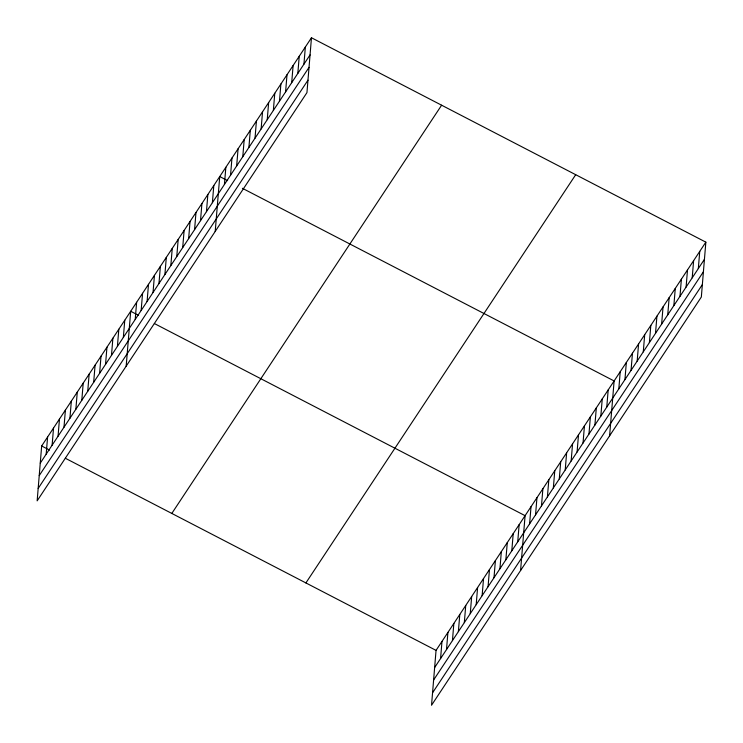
<?xml version="1.0" encoding="UTF-8"?>
<svg xmlns="http://www.w3.org/2000/svg" width="743" height="743" viewBox="0 0 743 743"><rect width="100%" height="100%" fill="white"/><g stroke="black" fill="none" stroke-linecap="round" stroke-linejoin="round"><path stroke-width="1.11" d="M311.466 37.754L41.664 445.986L37.15 500.847L306.952 92.615L311.466 37.754L705.85 242.153L701.336 297.014L431.534 705.246L436.048 650.385L705.85 242.153M46.187 454.168L47.598 437.005M52.121 445.187L53.533 428.024M58.056 436.206L59.468 419.043M63.991 427.225L65.403 410.062M69.926 418.244L71.337 401.081M75.86 409.263L77.272 392.1M81.795 400.282L83.207 383.119M87.739 391.301L89.141 374.138M93.674 382.32L95.085 365.157M99.608 373.339L101.02 356.176M105.543 364.358L106.955 347.195M111.478 355.377L112.89 338.214M117.413 346.396L118.824 329.233M123.347 337.415L124.759 320.252M126.18 366.132L130.694 311.271L138.579 315.357M135.217 319.453L136.628 302.29M141.151 310.472L142.563 293.309M147.095 301.491L148.498 284.328M153.03 292.51L154.442 275.347M158.965 283.529L160.377 266.365M164.9 274.548L166.311 257.384M170.834 265.567L172.246 248.403M176.769 256.586L178.181 239.422M182.704 247.605L184.115 230.441M188.638 238.624L190.05 221.46M194.573 229.643L195.985 212.479M200.508 220.662L201.92 203.498M206.452 211.681L207.854 194.517M212.387 202.7L213.798 185.536M215.219 231.417L219.733 176.555L227.618 180.642M224.432 184.468L225.844 167.296M230.553 175.209L231.965 158.045M236.664 165.958L238.076 148.795M242.785 156.708L244.196 139.535M248.896 147.458L250.307 130.285M255.016 138.198L256.419 121.035M261.127 128.948L262.539 111.775M267.239 119.697L268.65 102.525M273.359 110.438L274.771 93.274M279.47 101.187L280.882 84.015M285.591 91.937L287.002 74.764M291.702 82.677L293.113 65.514M297.822 73.427L299.234 56.264M303.933 64.177L305.345 47.004M440.571 658.567L441.983 641.404M446.506 649.586L447.918 632.423M452.441 640.605L453.852 623.442M458.375 631.624L459.787 614.461M464.319 622.643L465.731 605.48M470.254 613.662L471.666 596.499M476.189 604.681L477.6 587.518M482.123 595.7L483.535 578.537M488.058 586.719L489.47 569.556M493.993 577.738L495.405 560.575M499.928 568.757L501.339 551.594M505.862 559.776L507.274 542.613M511.797 550.795L513.209 533.632M517.732 541.814L519.143 524.651M520.574 570.531L525.087 515.67L154.358 323.53M529.61 523.852L531.022 506.689M535.545 514.871L536.957 497.708M541.48 505.89L542.892 488.727M547.415 496.909L548.826 479.746M553.349 487.928L554.761 470.765M559.284 478.947L560.696 461.784M565.219 469.966L566.63 452.803M571.153 460.985L572.565 443.822M577.088 452.004L578.5 434.841M583.032 443.023L584.444 425.86M588.967 434.042L590.379 416.879M594.902 425.061L596.313 407.898M600.836 416.08L602.248 398.917M606.771 407.099L608.183 389.936M609.604 435.816L614.117 380.955L242.404 188.304M618.817 388.868L620.229 371.695M624.937 379.608L626.349 362.445M631.048 370.358L632.46 353.194M637.169 361.107L638.581 343.935M643.28 351.857L644.692 334.684M649.401 342.597L650.812 325.434M655.512 333.347L656.923 316.174M661.632 324.097L663.044 306.924M667.743 314.837L669.155 297.674M673.864 305.587L675.276 288.414M679.975 296.336L681.387 279.164M686.095 287.077L687.507 269.913M692.207 277.826L693.618 260.663M698.327 268.576L699.739 251.403M40.252 463.149L310.054 54.917M39.23 475.594L309.032 67.362M38.172 488.411L307.974 80.179M171.809 513.432L441.611 105.209M305.902 582.93L575.704 174.698M434.636 667.548L704.438 259.316M433.615 679.994L703.417 271.762M432.556 692.81L702.358 284.578M41.664 445.986L49.549 450.072M65.328 458.245L436.048 650.385"/></g></svg>
